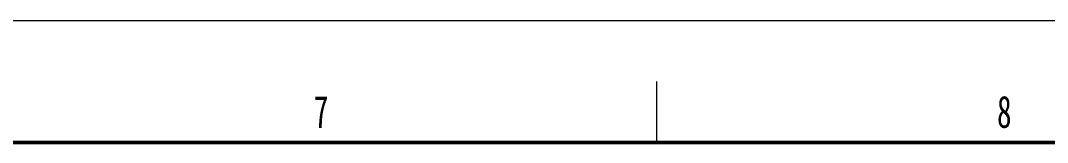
# Model space of a CAD drawing. Header units: millimetres. Extents: x 0 to 597, y 0 to 420.
# Drawn here: x 360.3 to 444.6, y 410 to 420 of the extents above; entities that cross this region are included whole.
import ezdxf

# ---------------------------------------------------------------- set-up
doc = ezdxf.new("R2010")
doc.units = ezdxf.units.MM
doc.layers.add('SLD-0', color=7, linetype='Continuous')
doc.styles.add('SLDTEXTSTYLE0', font='TXT', dxfattribs={"width": 0.663})

msp = doc.modelspace()

# ---------------------------------------------------------------- linework, layer by layer
at = {"layer": 'SLD-0', "lineweight": 18}
for p, q in [((0, 420), (597, 420)), ((412.5, 415), (412.5, 410))]:
    msp.add_line(p, q, dxfattribs=at)
at = {"layer": 'SLD-0', "lineweight": 50}
msp.add_line((10, 410), (587, 410), dxfattribs=at)

# ---------------------------------------------------------------- texts
at = {"layer": 'SLD-0', "char_height": 2.646, "attachment_point": 2, "style": 'SLDTEXTSTYLE0'}
for s, insert in [('7', (384.951, 413.839)), ('8', (441.069, 413.839))]:
    msp.add_mtext(s, dxfattribs=dict(at, insert=insert))

doc.saveas('drawing.dxf')
